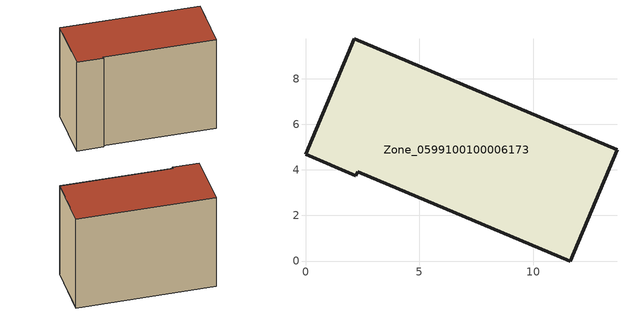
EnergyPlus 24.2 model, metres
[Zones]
Zone_0599100100006173
 floor ground (C_G): 2.14,9.74 13.66,4.89 11.61,0 2.29,3.92 2.21,3.74 0,4.68 z0
 wall outside (C_F): 13.66,4.89 2.14,9.74 0,4.68 2.21,3.74 2.29,3.92 11.61,0 13.66,4.89 z0:9.21
 roof outside (C_R): 2.14,9.74 0,4.68 2.21,3.74 2.29,3.92 11.61,0 13.66,4.89 z9.21
[BUILDING]
Pand.0599100100006173: North Axis=0; Terrain=City; Loads Convergence Tolerance Value=0.04; Temperature Convergence Tolerance Value=0.4; Solar Distribution=FullExterior; Maximum Number of Warmup Days=25; Minimum Number of Warmup Days=1
[Site:Location]
Rotterdam.The.Hague.AP_ZH_NLD Design_Conditions: Latitude=51.96; Longitude=4.45; Time Zone=1; Elevation=-4.5
[SITE:GROUNDTEMPERATURE:BUILDINGSURFACE]
18, 18, 18, 18, 18, 18, 18, 18, 18, 18, 18, 18
[MATERIAL] Thermal Absorptance=0.9; Solar Absorptance=0.7; Visible Absorptance=0.7
Name | Roughness | Thickness | Conductivity | Density | Specific Heat
G.TI.2006-2014 | MediumSmooth | 0.15 | 0.06 | 540 | 1210
F.TI.2006-2014 | Rough | 0.3 | 0.12 | 1920 | 840
R.TI.2006-2014 | MediumRough | 0.2 | 0.08 | 1500 | 1000
[CONSTRUCTION]
C_G: G.TI.2006-2014
C_F: F.TI.2006-2014
C_R: R.TI.2006-2014
[ZONE]
Zone_0599100100006173: Type=1; Multiplier=1; Ceiling Height=Autocalculate; Volume=Autocalculate; Floor Area=autocalculate; Part of Total Floor Area=Yes
[ZONEINFILTRATION:DESIGNFLOWRATE]
Infil_Zone_0599100100006173: Zone or ZoneList or Space or SpaceList=Zone_0599100100006173; Schedule=AlwaysOn; Design Flow Rate Calculation Method=Flow/Area; Flow Rate per Floor Area=0.0015; Constant Term Coefficient=1; Temperature Term Coefficient=0; Velocity Term Coefficient=0; Velocity Squared Term Coefficient=0
[HVACTEMPLATE:ZONE:IDEALLOADSAIRSYSTEM]
Zone_0599100100006173: Maximum Heating Supply Air Temperature=50; Minimum Cooling Supply Air Temperature=13; Maximum Heating Supply Air Humidity Ratio=0.0156; Minimum Cooling Supply Air Humidity Ratio=0.0077; Heating Limit=NoLimit; Cooling Limit=NoLimit; Dehumidification Control Type=ConstantSensibleHeatRatio; Cooling Sensible Heat Ratio=0.7; Dehumidification Setpoint=60; Humidification Control Type=None; Humidification Setpoint=30; Outdoor Air Method=None; Outdoor Air Flow Rate per Person=0.00944; Outdoor Air Flow Rate per Zone Floor Area=0; Outdoor Air Flow Rate per Zone=0; Demand Controlled Ventilation Type=None; Outdoor Air Economizer Type=NoEconomizer; Heat Recovery Type=None; Sensible Heat Recovery Effectiveness=0.7; Latent Heat Recovery Effectiveness=0.65
[ZONECONTROL:THERMOSTAT]
ThermostatControl_Zone_0599100100006173: Zone or ZoneList=Zone_0599100100006173; Control Type Schedule=DualSetpointControlType; Control 1=Thermostat_Zone_0599100100006173; Temperature Difference Between Cutout And Setpoint=0
[THERMOSTATSETPOINT:DUALSETPOINT]
Thermostat_Zone_0599100100006173: Heating Setpoint Temperature Schedule=HeatingSetpoint_Zone_0599100100006173; Cooling Setpoint Temperature Schedule=CoolingSetpoint_Zone_0599100100006173
[SCHEDULE:COMPACT]
HeatingSetpoint_Zone_0599100100006173: Through: 12/31, For: AllDays, Until: 24:00, 21
CoolingSetpoint_Zone_0599100100006173: Through: 12/31, For: AllDays, Until: 24:00, 24
DualSetpointControlType: Through: 12/31, For: AllDays, Until: 24:00, 4
AlwaysOn: Through: 12/31, For: AllDays, Until: 24:00, 1
